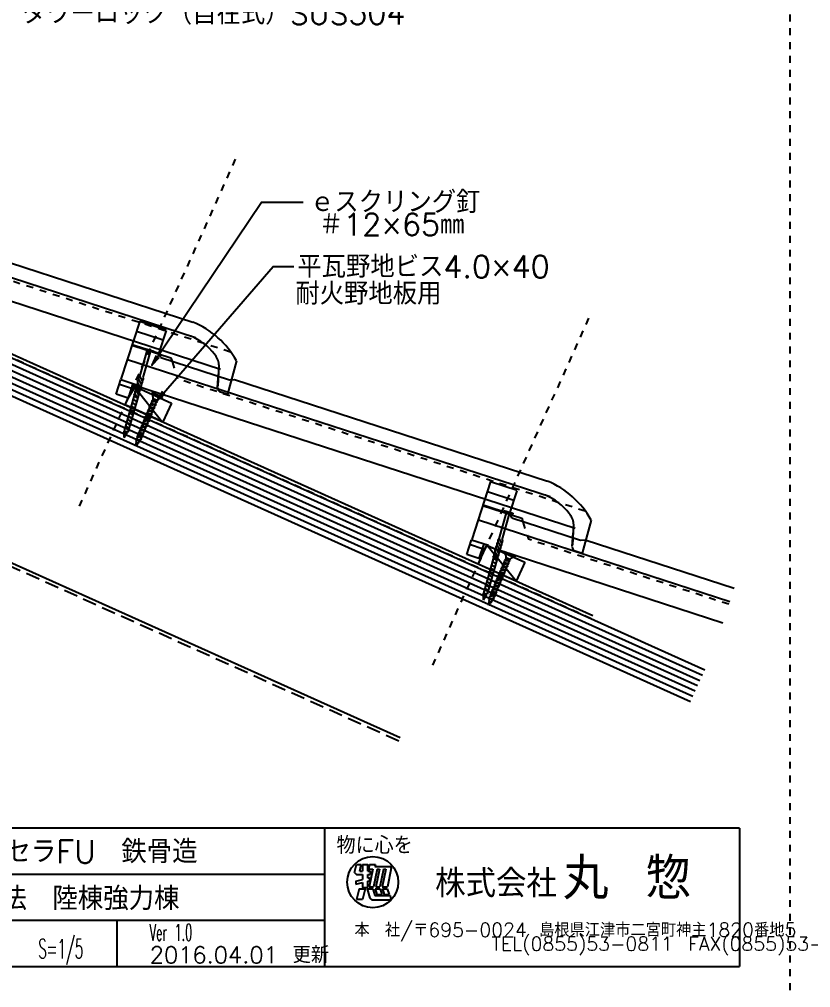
# Model space of a CAD drawing. Extents: x -1727 to 4652, y -2317 to 2357.
# Drawn here: x 928 to 1500, y 15 to 715 of the extents above; entities that cross this region are included whole.
import ezdxf

# ---------------------------------------------------------------- set-up
doc = ezdxf.new("R2010")
doc.units = 0
doc.header["$LTSCALE"] = 5
doc.linetypes.add('DASHED2', pattern=[3, 2, -1])
doc.linetypes.add('DOT', pattern=[2, 1, -1])
for name, color, linetype in [('0-0', 7, 'CONTINUOUS'), ('0-1', 7, 'CONTINUOUS'), ('0-2', 7, 'CONTINUOUS'), ('0-3', 7, 'CONTINUOUS'), ('0-4', 7, 'CONTINUOUS'), ('0-A', 7, 'CONTINUOUS'), ('0-F', 7, 'CONTINUOUS')]:
    doc.layers.add(name, color=color, linetype=linetype)
doc.styles.get("Standard").update_dxf_attribs({"font": 'txt.shx', "bigfont": 'extfont.shx'})

msp = doc.modelspace()

# ---------------------------------------------------------------- linework, layer by layer
at = {"layer": '0-0', "color": 7, "linetype": 'CONTINUOUS'}
for p, q in [((1448.494, 130.3427), (848.494, 130.3427)), ((1148.494, 130.3427), (1148.494, 30.3427)), ((1448.494, 130.3427), (1448.494, 30.3427)), ((1170.1928, 98.3051), (1171.6706, 104.1209)), ((1170.1928, 98.3051), (1171.4886, 97.0226)), ((1171.6706, 104.1209), (1175.0144, 104.1209)), ((1174.0305, 99.2847), (1175.0144, 104.1209)), ((1174.0305, 99.2847), (1175.848, 99.2847)), ((1175.848, 104.1209), (1179.7092, 104.1209)), ((1175.848, 104.1209), (1175.848, 99.2847)), ((1179.7092, 99.2847), (1179.7092, 104.1209)), ((1179.7092, 99.2847), (1181.525, 99.2847)), ((1181.0739, 104.2594), (1180.3422, 100.6628)), ((1180.3422, 100.6628), (1183.4007, 100.6628)), ((1183.4007, 100.6628), (1180.8288, 88.0206)), ((1181.0739, 104.2594), (1185.3013, 104.2594)), ((1181.525, 99.2847), (1181.525, 97.0226)), ((1186.4739, 100.6628), (1183.902, 88.0206)), ((1185.3013, 104.2594), (1184.961, 102.5869)), ((1184.961, 102.5869), (1196.1117, 102.5869)), ((1188.159, 100.6628), (1185.5871, 88.0206)), ((1186.4739, 100.6628), (1188.159, 100.6628)), ((1191.0054, 100.6628), (1188.4335, 88.0206)), ((1192.7063, 100.6628), (1190.1344, 88.0206)), ((1191.0054, 100.6628), (1192.7063, 100.6628)), ((1196.753, 101.5032), (1194.0101, 88.0206)), ((1148.494, 97.0093), (848.494, 97.0093)), ((1171.1415, 92.0613), (1175.848, 93.263)), ((1171.1415, 92.0613), (1171.1415, 89.8755)), ((1171.1415, 89.8755), (1175.848, 91.0772)), ((1171.4886, 97.0226), (1175.848, 97.0226)), ((1175.848, 97.0226), (1175.848, 93.263)), ((1175.848, 91.0772), (1175.848, 87.5406)), ((1179.7092, 97.0226), (1181.525, 97.0226)), ((1179.7092, 94.2488), (1179.7092, 97.0226)), ((1179.7092, 94.2488), (1181.2924, 94.6531)), ((1179.7092, 92.063), (1180.9684, 92.3845)), ((1179.7092, 87.6186), (1179.7092, 92.063)), ((1181.2924, 94.6531), (1180.9684, 92.3845)), ((1173.4608, 86.5179), (1171.6265, 78.7787)), ((1173.4608, 86.5179), (1177.8707, 86.5179)), ((1175.614, 87.6186), (1179.7092, 87.6186)), ((1177.8707, 86.5179), (1176.0364, 78.7787)), ((1179.4024, 86.5179), (1183.5004, 86.5179)), ((1179.4024, 86.5179), (1181.3147, 79.8227)), ((1180.8288, 88.0206), (1183.902, 88.0206)), ((1183.5004, 86.5179), (1184.9773, 81.8024)), ((1185.0645, 86.5179), (1188.6511, 86.5179)), ((1185.0645, 86.5179), (1186.3271, 82.4863)), ((1185.5871, 88.0206), (1188.4335, 88.0206)), ((1188.6511, 86.5179), (1189.9138, 82.4863)), ((1190.1344, 88.0206), (1194.0101, 88.0206)), ((1190.4347, 86.5179), (1193.8814, 86.5179)), ((1190.4347, 86.5179), (1191.6974, 82.4863)), ((1193.8814, 86.5179), (1195.1441, 82.4863)), ((1176.0364, 78.7787), (1171.6265, 78.7787)), ((1183.966, 78.5987), (1196.3276, 78.5987)), ((1184.9773, 81.8024), (1195.9892, 81.8024)), ((1186.3271, 82.4863), (1189.9138, 82.4863)), ((1191.6974, 82.4863), (1195.1441, 82.4863)), ((1195.9892, 81.8024), (1196.3276, 78.5987)), ((1148.494, 63.676), (848.494, 63.676)), ((998.494, 63.676), (998.494, 30.3427)), ((848.494, 30.3427), (1448.494, 30.3427))]:
    msp.add_line(p, q, dxfattribs=at)
msp.add_circle((1183.3491, 91.3979), 18.4473, dxfattribs=at)
for centre, radius, start, end in [((1195.2195, 101.3273), 1.5436, 6.5455, 54.6882), ((1183.6165, 81.3252), 2.7488, 213.1353, 277.3045)]:
    msp.add_arc(centre, radius, start, end, dxfattribs=at)
at = {"layer": '0-1', "color": 7, "linetype": 'CONTINUOUS'}
for p, q in [((1342.477, 283.9495), (724.4469, 562.0598)), ((1031.3878, 423.5104), (1010.528, 449.9465)), ((1286.985, 308.8954), (1265.8027, 334.9014))]:
    msp.add_line(p, q, dxfattribs=at)
at = {"layer": '0-1', "color": 7, "linetype": 'DOT'}
msp.add_line((1341.2958, 281.7651), (723.5402, 559.7519), dxfattribs=at)
at = {"layer": '0-1', "color": 4, "linetype": 'CONTINUOUS'}
for p, q in [((1018.3166, 476.3082), (1018.5331, 477.0671)), ((1024.875, 474.4372), (1018.3166, 476.3082)), ((1018.5331, 477.0671), (1025.0915, 475.196)), ((1020.3171, 475.367), (1019.7988, 475.8854)), ((1014.996, 456.7156), (1020.3171, 475.367)), ((1017.3568, 456.041), (1022.6781, 474.6934)), ((1020.3171, 475.367), (1022.6781, 474.6934)), ((1022.6781, 474.6934), (1023.3928, 474.86)), ((1022.6781, 474.6934), (1023.3928, 474.86)), ((1025.0915, 475.196), (1024.875, 474.4372)), ((1014.996, 456.7156), (1016.9887, 452.9558)), ((1017.3063, 456.1077), (1017.6844, 455.3944)), ((1012.9024, 449.3769), (1014.8951, 445.6171)), ((1012.9024, 449.3769), (1014.8951, 445.6171)), ((1013.6003, 451.8231), (1015.593, 448.0634)), ((1013.6003, 451.8231), (1015.593, 448.0634)), ((1014.2981, 454.2693), (1016.2908, 450.5096)), ((1014.2981, 454.2693), (1016.2908, 450.5096)), ((1011.2685, 443.9786), (1003.6933, 417.4261)), ((1013.9494, 443.2138), (1006.3742, 416.6613)), ((1010.5742, 442.9152), (1013.7501, 441.0501)), ((1014.0866, 442.1947), (1010.592, 443.1917)), ((1011.5066, 444.4844), (1012.4768, 442.654)), ((1011.5066, 444.4844), (1012.4768, 442.654)), ((1012.2045, 446.9306), (1014.1972, 443.1709)), ((1012.2045, 446.9306), (1014.1972, 443.1709)), ((1023.6114, 445.0015), (1023.3402, 444.3523)), ((1023.3402, 444.3523), (1031.0373, 441.1374)), ((1031.3084, 441.7865), (1023.6114, 445.0015)), ((1031.0373, 441.1374), (1031.3084, 441.7865)), ((1008.5079, 435.6724), (1011.6838, 433.8074)), ((1009.1967, 438.0866), (1012.3726, 436.2216)), ((1009.8854, 440.5009), (1013.0613, 438.6359)), ((1021.265, 432.2987), (1021.9558, 433.9527)), ((1025.7681, 434.0625), (1021.5745, 434.4527)), ((1021.9558, 433.9527), (1021.5745, 434.4527)), ((1022.2333, 434.6171), (1022.9242, 436.2711)), ((1026.7365, 436.3809), (1022.5429, 436.7711)), ((1022.9242, 436.2711), (1022.5429, 436.7711)), ((1023.2017, 436.9355), (1023.8926, 438.5895)), ((1027.7048, 438.6993), (1023.5112, 439.0895)), ((1023.8926, 438.5895), (1023.5112, 439.0895)), ((1024.6444, 440.5908), (1024.0832, 439.2473)), ((1024.4184, 432.2442), (1025.0843, 433.8385)), ((1027.445, 439.421), (1024.6444, 440.5908)), ((1025.3868, 434.5626), (1026.0527, 436.1569)), ((1025.3868, 434.5626), (1025.7681, 434.0625)), ((1026.3551, 436.881), (1027.0211, 438.4753)), ((1026.3551, 436.881), (1026.7365, 436.3809)), ((1027.3235, 439.1993), (1027.7048, 438.6993)), ((1027.445, 439.421), (1027.3422, 439.1748)), ((1006.4416, 428.4296), (1009.6175, 426.5646)), ((1007.1304, 430.8438), (1010.3063, 428.9789)), ((1007.8191, 433.2581), (1010.995, 431.3931)), ((1018.3599, 425.3436), (1019.0507, 426.9976)), ((1022.863, 427.1074), (1018.6694, 427.4976)), ((1019.0507, 426.9976), (1018.6694, 427.4976)), ((1019.3282, 427.662), (1020.0191, 429.3159)), ((1020.0191, 429.3159), (1019.6377, 429.816)), ((1023.8314, 429.4258), (1019.6377, 429.816)), ((1020.2966, 429.9804), (1020.9875, 431.6343)), ((1024.7997, 431.7442), (1020.6061, 432.1344)), ((1020.9875, 431.6343), (1020.6061, 432.1344)), ((1021.5133, 425.289), (1022.1792, 426.8834)), ((1022.4816, 427.6074), (1023.1476, 429.2017)), ((1022.4816, 427.6074), (1022.863, 427.1074)), ((1023.45, 429.9258), (1024.116, 431.5201)), ((1023.45, 429.9258), (1023.8314, 429.4258)), ((1024.4184, 432.2442), (1024.7997, 431.7442)), ((1004.3753, 421.1868), (1007.5512, 419.3218)), ((1005.0641, 423.6011), (1008.24, 421.7361)), ((1005.7528, 426.0154), (1008.9287, 424.1503)), ((1015.4547, 418.3884), (1016.1456, 420.0424)), ((1019.9579, 420.1522), (1015.7643, 420.5424)), ((1016.1456, 420.0424), (1015.7643, 420.5424)), ((1016.4231, 420.7068), (1017.114, 422.3608)), ((1017.114, 422.3608), (1016.7326, 422.8608)), ((1020.9262, 422.4706), (1016.7326, 422.8608)), ((1017.3915, 423.0252), (1018.0823, 424.6792)), ((1018.0823, 424.6792), (1017.701, 425.1792)), ((1021.8946, 424.789), (1017.701, 425.1792)), ((1018.6082, 418.3339), (1019.2741, 419.9282)), ((1019.5765, 420.6523), (1020.2425, 422.2466)), ((1019.5765, 420.6523), (1019.9579, 420.1522)), ((1020.5449, 422.9706), (1021.2108, 424.565)), ((1020.5449, 422.9706), (1020.9262, 422.4706)), ((1021.5133, 425.289), (1021.8946, 424.789)), ((1003.704, 412.6582), (1003.78, 417.4011)), ((1003.704, 412.6582), (1006.141, 416.7275)), ((1004.7397, 416.2885), (1003.704, 412.6582)), ((1013.2405, 413.0872), (1012.8592, 413.5873)), ((1017.0528, 413.1971), (1012.8592, 413.5873)), ((1013.0124, 412.5411), (1013.2405, 413.0872)), ((1013.518, 413.7517), (1014.2089, 415.4056)), ((1014.2089, 415.4056), (1013.8275, 415.9057)), ((1018.0211, 415.5155), (1013.8275, 415.9057)), ((1014.4864, 416.07), (1015.1772, 417.724)), ((1015.1772, 417.724), (1014.7959, 418.224)), ((1018.9895, 417.8338), (1014.7959, 418.224)), ((1015.703, 411.3787), (1016.369, 412.973)), ((1016.6714, 413.6971), (1017.3374, 415.2914)), ((1016.6714, 413.6971), (1017.0528, 413.1971)), ((1017.6398, 416.0155), (1018.3057, 417.6098)), ((1017.6398, 416.0155), (1018.0211, 415.5155)), ((1018.6082, 418.3339), (1018.9895, 417.8338)), ((1014.1358, 408.6206), (1011.9026, 408.899)), ((1012.4154, 408.5916), (1011.9026, 408.899)), ((1012.737, 410.735), (1012.0942, 411.301)), ((1016.0844, 410.8787), (1012.0942, 411.301)), ((1012.0993, 406.5529), (1012.4106, 408.5945)), ((1012.0993, 406.5529), (1013.5264, 408.4697)), ((1012.4762, 409.0252), (1012.7389, 410.7398)), ((1012.8486, 411.4672), (1013.0124, 412.5411)), ((1013.8406, 408.8917), (1015.1737, 410.6821)), ((1015.703, 411.3787), (1016.0844, 410.8787)), ((1274.6018, 339.5079), (1279.9229, 358.1593)), ((1276.9625, 338.8334), (1282.2839, 357.4857)), ((1277.9223, 359.1006), (1278.1388, 359.8594)), ((1284.4808, 357.2295), (1277.9223, 359.1006)), ((1278.1388, 359.8594), (1284.6972, 357.9883)), ((1279.9229, 358.1593), (1279.4045, 358.6777)), ((1279.9229, 358.1593), (1282.2839, 357.4857)), ((1282.2839, 357.4857), (1282.9986, 357.6524)), ((1282.2839, 357.4857), (1282.9986, 357.6524)), ((1284.6972, 357.9883), (1284.4808, 357.2295)), ((1273.9039, 337.0616), (1275.8966, 333.302)), ((1273.9039, 337.0616), (1275.8966, 333.302)), ((1274.6018, 339.5079), (1276.5945, 335.7482)), ((1276.9121, 338.9001), (1277.2902, 338.1868)), ((1271.8102, 329.7229), (1273.8029, 325.9633)), ((1271.8102, 329.7229), (1273.8029, 325.9633)), ((1272.5081, 332.1692), (1274.5008, 328.4095)), ((1272.5081, 332.1692), (1274.5008, 328.4095)), ((1273.206, 334.6154), (1275.1987, 330.8558)), ((1273.206, 334.6154), (1275.1987, 330.8558)), ((1278.6229, 330.065), (1278.3517, 329.4159)), ((1278.3517, 329.4159), (1286.0488, 326.2009)), ((1286.3199, 326.85), (1278.6229, 330.065)), ((1270.8742, 326.7709), (1263.2991, 300.2185)), ((1273.5552, 326.0061), (1265.98, 299.4536)), ((1269.4912, 323.2932), (1272.6671, 321.4282)), ((1270.18, 325.7075), (1273.3558, 323.8425)), ((1273.6924, 324.987), (1270.1977, 325.984)), ((1271.1123, 327.2767), (1272.0825, 325.4463)), ((1271.1123, 327.2767), (1272.0825, 325.4463)), ((1278.2132, 321.999), (1278.9041, 323.653)), ((1282.7163, 323.7628), (1278.5227, 324.153)), ((1278.9041, 323.653), (1278.5227, 324.153)), ((1279.6559, 325.6543), (1279.0947, 324.3108)), ((1282.4565, 324.4846), (1279.6559, 325.6543)), ((1281.3666, 321.9445), (1282.0326, 323.5388)), ((1281.3666, 321.9445), (1281.748, 321.4444)), ((1282.335, 324.2629), (1282.7163, 323.7628)), ((1282.4565, 324.4846), (1282.3537, 324.2384)), ((1286.0488, 326.2009), (1286.3199, 326.85)), ((1267.4249, 316.0504), (1270.6008, 314.1855)), ((1268.1136, 318.4647), (1271.2896, 316.5997)), ((1268.8024, 320.879), (1271.9783, 319.0139)), ((1275.0306, 314.3795), (1274.6492, 314.8795)), ((1278.8428, 314.4893), (1274.6492, 314.8795)), ((1275.3081, 315.0439), (1275.999, 316.6978)), ((1279.8112, 316.8077), (1275.6176, 317.1979)), ((1275.999, 316.6978), (1275.6176, 317.1979)), ((1276.2765, 317.3623), (1276.9673, 319.0162)), ((1280.7796, 319.1261), (1276.586, 319.5163)), ((1276.9673, 319.0162), (1276.586, 319.5163)), ((1277.2448, 319.6806), (1277.9357, 321.3346)), ((1281.748, 321.4444), (1277.5544, 321.8346)), ((1277.9357, 321.3346), (1277.5544, 321.8346)), ((1278.4615, 314.9893), (1279.1274, 316.5836)), ((1278.4615, 314.9893), (1278.8428, 314.4893)), ((1279.4299, 317.3077), (1280.0958, 318.902)), ((1279.4299, 317.3077), (1279.8112, 316.8077)), ((1280.3983, 319.6261), (1281.0642, 321.2204)), ((1280.3983, 319.6261), (1280.7796, 319.1261)), ((1265.3586, 308.8077), (1268.5345, 306.9427)), ((1266.0474, 311.222), (1269.2233, 309.3569)), ((1266.7361, 313.6361), (1269.912, 311.7712)), ((1272.1255, 307.4243), (1271.7441, 307.9243)), ((1275.9377, 307.5341), (1271.7441, 307.9243)), ((1272.403, 308.0887), (1273.0938, 309.7427)), ((1273.0938, 309.7427), (1272.7125, 310.2427)), ((1276.9061, 309.8525), (1272.7125, 310.2427)), ((1273.3714, 310.4071), (1274.0622, 312.0611)), ((1277.8745, 312.1709), (1273.6809, 312.5611)), ((1274.0622, 312.0611), (1273.6809, 312.5611)), ((1274.3397, 312.7255), (1275.0306, 314.3795)), ((1275.5564, 308.0342), (1276.2223, 309.6285)), ((1275.5564, 308.0342), (1275.9377, 307.5341)), ((1276.5248, 310.3525), (1277.1907, 311.9469)), ((1276.5248, 310.3525), (1276.9061, 309.8525)), ((1277.4931, 312.6709), (1278.1591, 314.2653)), ((1277.4931, 312.6709), (1277.8745, 312.1709)), ((1263.9811, 303.9792), (1267.1569, 302.1141)), ((1264.6698, 306.3934), (1267.8457, 304.5284)), ((1269.2204, 300.4691), (1268.839, 300.9692)), ((1273.0326, 300.579), (1268.839, 300.9692)), ((1269.4979, 301.1336), (1270.1887, 302.7875)), ((1270.1887, 302.7875), (1269.8074, 303.2876)), ((1274.001, 302.8974), (1269.8074, 303.2876)), ((1270.4662, 303.4519), (1271.1571, 305.1059)), ((1274.9694, 305.2157), (1270.7758, 305.6059)), ((1271.1571, 305.1059), (1270.7758, 305.6059)), ((1271.4346, 305.7703), (1272.1255, 307.4243)), ((1272.6513, 301.079), (1273.3172, 302.6733)), ((1272.6513, 301.079), (1273.0326, 300.579)), ((1273.6197, 303.3974), (1274.2856, 304.9917)), ((1273.6197, 303.3974), (1274.001, 302.8974)), ((1274.588, 305.7158), (1275.254, 307.3101)), ((1274.588, 305.7158), (1274.9694, 305.2157)), ((1263.3097, 295.4505), (1263.3857, 300.1934)), ((1263.3097, 295.4505), (1265.7467, 299.5199)), ((1264.3454, 299.0809), (1263.3097, 295.4505)), ((1269.1473, 293.6841), (1266.9141, 293.9625)), ((1267.4269, 293.6551), (1266.9141, 293.9625)), ((1267.7484, 295.7985), (1267.1057, 296.3645)), ((1271.0959, 295.9422), (1267.1057, 296.3645)), ((1267.4877, 294.0888), (1267.7504, 295.8033)), ((1267.8601, 296.5307), (1268.0239, 297.6046)), ((1268.252, 298.1508), (1267.8707, 298.6508)), ((1272.0643, 298.2606), (1267.8707, 298.6508)), ((1268.0239, 297.6046), (1268.252, 298.1508)), ((1268.5295, 298.8152), (1269.2204, 300.4691)), ((1268.8521, 293.9553), (1270.1852, 295.7457)), ((1270.7145, 296.4422), (1271.3805, 298.0366)), ((1270.7145, 296.4422), (1271.0959, 295.9422)), ((1271.6829, 298.7606), (1272.3489, 300.3549)), ((1271.6829, 298.7606), (1272.0643, 298.2606)), ((1267.1108, 291.6164), (1267.4221, 293.658)), ((1267.1108, 291.6164), (1268.5379, 293.5332))]:
    msp.add_line(p, q, dxfattribs=at)
at = {"layer": '0-1', "color": 3, "linetype": 'CONTINUOUS'}
for points in [[(1037.8767, 437.6149), (1031.7104, 423.9405), (1004.3627, 436.2722), (1010.528, 449.9465), (1037.8767, 437.6149)], [(1293.1514, 322.5697), (1286.985, 308.8954), (1259.6364, 321.227), (1265.8027, 334.9014), (1293.1514, 322.5697)]]:
    msp.add_lwpolyline(points, close=True, dxfattribs=at)
at = {"layer": '0-1', "color": 4, "linetype": 'CONTINUOUS'}
for centre, radius, start, end in [((1015.8582, 455.1468), 1.79, 118.7958, 209.3582), ((1015.3873, 455.3255), 2.2981, 305.4175, 361.7191), ((1013.7646, 447.8082), 1.79, 118.7958, 209.3582), ((1014.4625, 450.2544), 1.79, 118.7958, 209.3582), ((1015.1604, 452.7006), 1.79, 118.7958, 209.3582), ((1013.2958, 447.9945), 2.2981, 305.4175, 361.7191), ((1013.9937, 450.4407), 2.2981, 305.4175, 361.7191), ((1014.6916, 452.8869), 2.2981, 305.4175, 361.7191), ((1012.3688, 442.9158), 1.79, 118.7958, 171.2039), ((1013.0667, 445.362), 1.79, 118.7958, 209.3582), ((1012.5979, 445.5482), 2.2981, 305.4175, 361.7191), ((1011.9, 443.102), 2.2981, 337.2647, 361.7191), ((1020.9568, 441.4191), 3.7795, 347.3407, 410.9043), ((1030.6262, 437.3803), 3.7795, 83.756, 147.3195), ((1022.3249, 432.8476), 1.7719, 91.0973, 115.0567), ((1022.2067, 433.8536), 0.2698, 95.4896, 158.4463), ((1024.8706, 455.1984), 21.2472, 262.7273, 266.4449), ((1021.1378, 414.4959), 20.1563, 82.5358, 86.7202), ((1023.2933, 435.166), 1.7719, 91.0973, 115.0567), ((1023.1751, 436.172), 0.2698, 95.4896, 158.4463), ((1025.839, 457.5168), 21.2472, 262.7273, 266.4449), ((1022.1062, 416.8143), 20.1563, 82.5358, 86.7202), ((1024.2616, 437.4844), 1.7719, 91.0973, 115.0567), ((1022.4125, 415.386), 18.641, 81.939, 86.4919), ((1025.4865, 448.4747), 14.0999, 262.9511, 268.4152), ((1024.1435, 438.4904), 0.2698, 95.4896, 158.4463), ((1026.8074, 459.8352), 21.2472, 262.7273, 266.4449), ((1023.0745, 419.1327), 20.1563, 82.5358, 86.7202), ((1023.3809, 417.7044), 18.641, 81.939, 86.4919), ((1026.4549, 450.7931), 14.0999, 262.9511, 268.4152), ((1025.131, 434.8516), 1.0142, 264.0867, 308.9181), ((1025.0894, 434.7137), 0.3335, 271.2222, 333.0646), ((1024.3492, 420.0228), 18.641, 81.939, 86.4919), ((1027.4232, 453.1115), 14.0999, 262.9511, 268.4152), ((1026.0993, 437.17), 1.0142, 264.0867, 308.9181), ((1026.0578, 437.032), 0.3335, 271.2222, 333.0646), ((1027.0677, 439.4884), 1.0142, 264.0867, 308.9181), ((1027.0262, 439.3504), 0.3335, 271.2222, 333.0646), ((1019.4198, 425.8925), 1.7719, 91.0973, 115.0567), ((1019.3016, 426.8985), 0.2698, 95.4896, 158.4463), ((1021.9655, 448.2433), 21.2472, 262.7273, 266.4449), ((1018.2327, 407.5408), 20.1563, 82.5358, 86.7202), ((1020.3882, 428.2109), 1.7719, 91.0973, 115.0567), ((1020.27, 429.2168), 0.2698, 95.4896, 158.4463), ((1022.9339, 450.5616), 21.2472, 262.7273, 266.4449), ((1019.201, 409.8591), 20.1563, 82.5358, 86.7202), ((1021.3565, 430.5292), 1.7719, 91.0973, 115.0567), ((1019.5074, 408.4308), 18.641, 81.939, 86.4919), ((1022.5814, 441.5196), 14.0999, 262.9511, 268.4152), ((1021.2384, 431.5352), 0.2698, 95.4896, 158.4463), ((1023.9023, 452.88), 21.2472, 262.7273, 266.4449), ((1020.1694, 412.1775), 20.1563, 82.5358, 86.7202), ((1020.4758, 410.7492), 18.641, 81.939, 86.4919), ((1023.5497, 443.8379), 14.0999, 262.9511, 268.4152), ((1022.2259, 427.8965), 1.0142, 264.0867, 308.9181), ((1022.1843, 427.7585), 0.3335, 271.2222, 333.0646), ((1021.4441, 413.0676), 18.641, 81.939, 86.4919), ((1024.5181, 446.1563), 14.0999, 262.9511, 268.4152), ((1023.1942, 430.2149), 1.0142, 264.0867, 308.9181), ((1023.1527, 430.0769), 0.3335, 271.2222, 333.0646), ((1024.1626, 432.5332), 1.0142, 264.0867, 308.9181), ((1024.1211, 432.3953), 0.3335, 271.2222, 333.0646), ((1016.5147, 418.9373), 1.7719, 91.0973, 115.0567), ((1016.3965, 419.9433), 0.2698, 95.4896, 158.4463), ((1019.0604, 441.2881), 21.2472, 262.7273, 266.4449), ((1015.3276, 400.5856), 20.1563, 82.5358, 86.7202), ((1017.483, 421.2557), 1.7719, 91.0973, 115.0567), ((1017.3649, 422.2617), 0.2698, 95.4896, 158.4463), ((1020.0288, 443.6065), 21.2472, 262.7273, 266.4449), ((1016.2959, 402.904), 20.1563, 82.5358, 86.7202), ((1018.4514, 423.5741), 1.7719, 91.0973, 115.0567), ((1016.6023, 401.4757), 18.641, 81.939, 86.4919), ((1019.6763, 434.5644), 14.0999, 262.9511, 268.4152), ((1018.3332, 424.5801), 0.2698, 95.4896, 158.4463), ((1020.9972, 445.9249), 21.2472, 262.7273, 266.4449), ((1017.2643, 405.2224), 20.1563, 82.5358, 86.7202), ((1017.5706, 403.7941), 18.641, 81.939, 86.4919), ((1020.6446, 436.8828), 14.0999, 262.9511, 268.4152), ((1019.3207, 420.9413), 1.0142, 264.0867, 308.9181), ((1019.2792, 420.8033), 0.3335, 271.2222, 333.0646), ((1018.539, 406.1124), 18.641, 81.939, 86.4919), ((1021.613, 439.2012), 14.0999, 262.9511, 268.4152), ((1020.2891, 423.2597), 1.0142, 264.0867, 308.9181), ((1020.2476, 423.1217), 0.3335, 271.2222, 333.0646), ((1021.2575, 425.5781), 1.0142, 264.0867, 308.9181), ((1021.2159, 425.4401), 0.3335, 271.2222, 333.0646), ((1003.7857, 416.4359), 0.9653, 351.2391, 450.3083), ((1005.6277, 415.9104), 0.9653, 57.8457, 156.9149), ((1013.6096, 411.9822), 1.7719, 91.0973, 115.0567), ((1013.4914, 412.9881), 0.2698, 95.4896, 158.4463), ((1016.1553, 434.3329), 21.2472, 262.7273, 266.4449), ((1012.4224, 393.6304), 20.1563, 82.5358, 86.7202), ((1014.5779, 414.3005), 1.7719, 91.0973, 115.0567), ((1014.4598, 415.3065), 0.2698, 95.4896, 158.4463), ((1017.1237, 436.6513), 21.2472, 262.7273, 266.4449), ((1013.3908, 395.9488), 20.1563, 82.5358, 86.7202), ((1015.5463, 416.6189), 1.7719, 91.0973, 115.0567), ((1013.6972, 394.5205), 18.641, 81.939, 86.4919), ((1016.7712, 427.6092), 14.0999, 262.9511, 268.4152), ((1015.4281, 417.6249), 0.2698, 95.4896, 158.4463), ((1018.092, 438.9697), 21.2472, 262.7273, 266.4449), ((1014.3592, 398.2672), 20.1563, 82.5358, 86.7202), ((1014.6655, 396.8389), 18.641, 81.939, 86.4919), ((1017.7395, 429.9276), 14.0999, 262.9511, 268.4152), ((1016.4156, 413.9862), 1.0142, 264.0867, 308.9181), ((1016.3741, 413.8482), 0.3335, 271.2222, 333.0646), ((1015.6339, 399.1573), 18.641, 81.939, 86.4919), ((1018.7079, 432.246), 14.0999, 262.9511, 268.4152), ((1017.384, 416.3045), 1.0142, 264.0867, 308.9181), ((1017.3425, 416.1666), 0.3335, 271.2222, 333.0646), ((1018.3524, 418.6229), 1.0142, 264.0867, 308.9181), ((1018.3108, 418.4849), 0.3335, 271.2222, 333.0646), ((1012.495, 407.5737), 1.4517, 90.7421, 114.0852), ((1012.8409, 409.7065), 1.7607, 89.7105, 115.0949), ((1012.5743, 407.2333), 1.3709, 74.7102, 96.8813), ((1012.5375, 405.5601), 3.4656, 80.5893, 91.0121), ((1012.9879, 410.6358), 0.2698, 96.4981, 158.4463), ((1014.9366, 422.0156), 10.7529, 258.8098, 265.3906), ((1013.9505, 413.4549), 5.0032, 258.298, 265.1371), ((1036.9627, 635.4247), 225.8005, 263.8972, 264.1299), ((1015.3732, 424.954), 16.1352, 261.9159, 265.3631), ((1013.4573, 410.0548), 1.5866, 272.497, 295.3197), ((1012.7288, 392.2021), 18.641, 81.939, 86.4919), ((1096.4924, 430.7522), 85.2785, 194.8671, 195.0417), ((1015.8028, 425.2909), 14.0999, 262.9511, 268.4152), ((1015.4473, 411.6678), 1.0142, 264.0867, 308.9181), ((1015.4057, 411.5298), 0.3335, 271.2222, 333.0646), ((1274.7661, 335.493), 1.79, 118.7958, 209.3582), ((1275.464, 337.9392), 1.79, 118.7958, 209.3582), ((1274.993, 338.1178), 2.2981, 305.4175, 361.7191), ((1272.6725, 328.1543), 1.79, 118.7958, 209.3582), ((1273.3704, 330.6006), 1.79, 118.7958, 209.3582), ((1274.0682, 333.0468), 1.79, 118.7958, 209.3582), ((1272.9016, 330.7868), 2.2981, 305.4175, 361.7191), ((1273.5994, 333.233), 2.2981, 305.4175, 361.7191), ((1274.2973, 335.6792), 2.2981, 305.4175, 361.7191), ((1275.9683, 326.4826), 3.7795, 347.3407, 410.9043), ((1271.9746, 325.7081), 1.79, 118.7958, 171.2039), ((1272.2037, 328.3405), 2.2981, 305.4175, 361.7191), ((1271.5058, 325.8943), 2.2981, 337.2647, 361.7191), ((1278.3048, 320.2295), 1.7719, 91.0973, 115.0567), ((1277.1176, 301.8778), 20.1563, 82.5358, 86.7202), ((1279.2731, 322.5479), 1.7719, 91.0973, 115.0567), ((1279.155, 323.5539), 0.2698, 95.4896, 158.4463), ((1281.8189, 344.8987), 21.2472, 262.7273, 266.4449), ((1278.086, 304.1962), 20.1563, 82.5358, 86.7202), ((1281.4664, 335.8566), 14.0999, 262.9511, 268.4152), ((1279.3607, 305.0863), 18.641, 81.939, 86.4919), ((1282.4347, 338.175), 14.0999, 262.9511, 268.4152), ((1281.0693, 322.0956), 0.3335, 271.2222, 333.0646), ((1282.0792, 324.5519), 1.0142, 264.0867, 308.9181), ((1282.0377, 324.4139), 0.3335, 271.2222, 333.0646), ((1285.6377, 322.4438), 3.7795, 83.756, 147.3195), ((1275.3997, 313.2744), 1.7719, 91.0973, 115.0567), ((1274.2125, 294.9227), 20.1563, 82.5358, 86.7202), ((1276.368, 315.5928), 1.7719, 91.0973, 115.0567), ((1276.2499, 316.5987), 0.2698, 95.4896, 158.4463), ((1278.9138, 337.9436), 21.2472, 262.7273, 266.4449), ((1275.1809, 297.2411), 20.1563, 82.5358, 86.7202), ((1277.3364, 317.9112), 1.7719, 91.0973, 115.0567), ((1278.5612, 328.9015), 14.0999, 262.9511, 268.4152), ((1277.2182, 318.9171), 0.2698, 95.4896, 158.4463), ((1279.8821, 340.2619), 21.2472, 262.7273, 266.4449), ((1276.1493, 299.5594), 20.1563, 82.5358, 86.7202), ((1276.4556, 298.1311), 18.641, 81.939, 86.4919), ((1279.5296, 331.2199), 14.0999, 262.9511, 268.4152), ((1278.1866, 321.2355), 0.2698, 95.4896, 158.4463), ((1280.8505, 342.5803), 21.2472, 262.7273, 266.4449), ((1278.1642, 315.1404), 0.3335, 271.2222, 333.0646), ((1277.424, 300.4495), 18.641, 81.939, 86.4919), ((1280.498, 333.5382), 14.0999, 262.9511, 268.4152), ((1279.1741, 317.5968), 1.0142, 264.0867, 308.9181), ((1279.1326, 317.4588), 0.3335, 271.2222, 333.0646), ((1278.3924, 302.7679), 18.641, 81.939, 86.4919), ((1280.1425, 319.9151), 1.0142, 264.0867, 308.9181), ((1280.1009, 319.7772), 0.3335, 271.2222, 333.0646), ((1281.1108, 322.2335), 1.0142, 264.0867, 308.9181), ((1272.4945, 306.3192), 1.7719, 91.0973, 115.0567), ((1271.3074, 287.9675), 20.1563, 82.5358, 86.7202), ((1273.4629, 308.6376), 1.7719, 91.0973, 115.0567), ((1273.3447, 309.6436), 0.2698, 95.4896, 158.4463), ((1276.0087, 330.9884), 21.2472, 262.7273, 266.4449), ((1272.2758, 290.2859), 20.1563, 82.5358, 86.7202), ((1274.4313, 310.956), 1.7719, 91.0973, 115.0567), ((1275.6561, 321.9463), 14.0999, 262.9511, 268.4152), ((1274.3131, 311.962), 0.2698, 95.4896, 158.4463), ((1276.977, 333.3068), 21.2472, 262.7273, 266.4449), ((1273.2442, 292.6043), 20.1563, 82.5358, 86.7202), ((1273.5505, 291.176), 18.641, 81.939, 86.4919), ((1276.6245, 324.2647), 14.0999, 262.9511, 268.4152), ((1275.2815, 314.2804), 0.2698, 95.4896, 158.4463), ((1277.9454, 335.6252), 21.2472, 262.7273, 266.4449), ((1275.2591, 308.1852), 0.3335, 271.2222, 333.0646), ((1274.5189, 293.4943), 18.641, 81.939, 86.4919), ((1277.5929, 326.5831), 14.0999, 262.9511, 268.4152), ((1276.269, 310.6416), 1.0142, 264.0867, 308.9181), ((1276.2274, 310.5036), 0.3335, 271.2222, 333.0646), ((1275.4873, 295.8127), 18.641, 81.939, 86.4919), ((1277.2374, 312.96), 1.0142, 264.0867, 308.9181), ((1277.1958, 312.822), 0.3335, 271.2222, 333.0646), ((1278.2057, 315.2784), 1.0142, 264.0867, 308.9181), ((1269.5894, 299.3641), 1.7719, 91.0973, 115.0567), ((1268.4023, 281.0124), 20.1563, 82.5358, 86.7202), ((1270.5578, 301.6824), 1.7719, 91.0973, 115.0567), ((1270.4396, 302.6884), 0.2698, 95.4896, 158.4463), ((1273.1035, 324.0332), 21.2472, 262.7273, 266.4449), ((1269.3707, 283.3307), 20.1563, 82.5358, 86.7202), ((1271.5262, 304.0008), 1.7719, 91.0973, 115.0567), ((1272.751, 314.9911), 14.0999, 262.9511, 268.4152), ((1271.408, 305.0068), 0.2698, 95.4896, 158.4463), ((1274.0719, 326.3516), 21.2472, 262.7273, 266.4449), ((1270.3391, 285.6491), 20.1563, 82.5358, 86.7202), ((1270.6454, 284.2208), 18.641, 81.939, 86.4919), ((1273.7194, 317.3095), 14.0999, 262.9511, 268.4152), ((1272.3764, 307.3252), 0.2698, 95.4896, 158.4463), ((1275.0403, 328.67), 21.2472, 262.7273, 266.4449), ((1272.354, 301.2301), 0.3335, 271.2222, 333.0646), ((1271.6138, 286.5392), 18.641, 81.939, 86.4919), ((1274.6878, 319.6279), 14.0999, 262.9511, 268.4152), ((1273.3639, 303.6864), 1.0142, 264.0867, 308.9181), ((1273.3223, 303.5485), 0.3335, 271.2222, 333.0646), ((1272.5821, 288.8576), 18.641, 81.939, 86.4919), ((1274.3322, 306.0048), 1.0142, 264.0867, 308.9181), ((1274.2907, 305.8669), 0.3335, 271.2222, 333.0646), ((1275.3006, 308.3232), 1.0142, 264.0867, 308.9181), ((1263.3914, 299.2282), 0.9653, 351.2391, 450.3083), ((1265.2334, 298.7027), 0.9653, 57.8457, 156.9149), ((1267.5065, 292.6372), 1.4517, 90.7421, 114.0852), ((1267.8524, 294.77), 1.7607, 89.7105, 115.0949), ((1267.549, 290.6237), 3.4656, 80.5893, 91.0121), ((1267.9994, 295.6994), 0.2698, 96.4981, 158.4463), ((1269.9481, 307.0792), 10.7529, 258.8098, 265.3906), ((1268.6211, 297.0457), 1.7719, 91.0973, 115.0567), ((1291.9742, 520.4882), 225.8005, 263.8972, 264.1299), ((1270.3847, 310.0175), 16.1352, 261.9159, 265.3631), ((1268.5029, 298.0517), 0.2698, 95.4896, 158.4463), ((1271.1668, 319.3965), 21.2472, 262.7273, 266.4449), ((1267.4339, 278.694), 20.1563, 82.5358, 86.7202), ((1267.7403, 277.2656), 18.641, 81.939, 86.4919), ((1351.5039, 315.8157), 85.2785, 194.8671, 195.0417), ((1270.8143, 310.3544), 14.0999, 262.9511, 268.4152), ((1269.4713, 300.37), 0.2698, 95.4896, 158.4463), ((1272.1352, 321.7149), 21.2472, 262.7273, 266.4449), ((1268.7087, 279.584), 18.641, 81.939, 86.4919), ((1271.7826, 312.6728), 14.0999, 262.9511, 268.4152), ((1270.4588, 296.7313), 1.0142, 264.0867, 308.9181), ((1270.4172, 296.5933), 0.3335, 271.2222, 333.0646), ((1269.677, 281.9024), 18.641, 81.939, 86.4919), ((1271.4271, 299.0497), 1.0142, 264.0867, 308.9181), ((1271.3856, 298.9117), 0.3335, 271.2222, 333.0646), ((1272.3955, 301.3681), 1.0142, 264.0867, 308.9181), ((1267.5858, 292.2968), 1.3709, 74.7102, 96.8813), ((1268.962, 298.5184), 5.0032, 258.298, 265.1371), ((1268.4688, 295.1184), 1.5866, 272.497, 295.3197)]:
    msp.add_arc(centre, radius, start, end, dxfattribs=at)
at = {"layer": '0-2', "color": 2, "linetype": 'CONTINUOUS'}
for p, q in [((749.8852, 584.1822), (1055.2232, 485.0081)), ((827.1024, 569.6363), (1053.2871, 496.1716)), ((1073.4404, 461.8529), (755.589, 565.0068)), ((1014.9357, 496.7246), (1001.3237, 454.7924)), ((1014.9227, 496.7288), (1034.1328, 490.4981)), ((1033.9507, 489.9366), (1028.4929, 473.1096)), ((1012.602, 489.5738), (1031.8121, 483.343)), ((1009.1406, 479.4084), (1037.4892, 470.2059)), ((1029.2446, 472.8657), (1009.2828, 479.3403)), ((1009.489, 479.9761), (1028.6991, 473.7453)), ((1006.1803, 469.121), (1311.5352, 369.9987)), ((1030.2974, 470.4217), (1029.2446, 472.8657)), ((1030.2974, 470.4217), (1079.8476, 454.3502)), ((1037.4892, 470.2059), (1038.3104, 467.5892)), ((1072.1325, 465.1251), (1071.3336, 449.8378)), ((1084.8453, 468.0696), (1078.3564, 444.0307)), ((1071.268, 448.8634), (1071.7954, 458.7692)), ((997.8142, 443.9812), (1001.2701, 454.6272)), ((1000.3689, 451.2186), (1008.9169, 448.4437)), ((1001.2701, 454.6272), (1013.5362, 450.6454)), ((1010.0038, 451.7921), (1006.5479, 441.1461)), ((1006.5479, 441.1461), (1012.5129, 450.9776)), ((1329.7563, 346.8466), (1011.8873, 449.9465)), ((1079.8476, 454.3502), (1083.4, 454.5881)), ((1083.4, 454.5881), (1309.5971, 381.1619)), ((1006.5479, 441.1461), (997.8142, 443.9812)), ((1072.5133, 445.9576), (1078.3564, 444.0307)), ((1268.5007, 380.8833), (1254.8816, 338.9534)), ((1268.4877, 380.8875), (1287.6967, 374.6535)), ((1266.1658, 373.7329), (1285.3748, 367.4989)), ((1287.5145, 374.0921), (1282.0539, 357.266)), ((1263.0512, 364.1357), (1282.2602, 357.9017)), ((1262.7026, 363.5681), (1291.0497, 354.3608)), ((1282.8056, 357.0221), (1262.8449, 363.5)), ((1283.8579, 354.5778), (1282.8056, 357.0221)), ((1259.7406, 353.2812), (1441.3737, 294.2866)), ((1283.8579, 354.5778), (1333.4054, 338.498)), ((1291.0497, 354.3608), (1291.8705, 351.744)), ((1328.4479, 350.1186), (1327.6515, 334.8312)), ((1341.1601, 353.0652), (1334.6753, 329.0253)), ((1327.5861, 333.8568), (1328.1118, 343.7626)), ((1251.3702, 328.1429), (1254.8279, 338.7883)), ((1254.8279, 338.7883), (1267.0934, 334.8044)), ((1263.5612, 335.9517), (1260.1035, 325.3063)), ((1333.4054, 338.498), (1336.9579, 338.7352)), ((1336.9579, 338.7352), (1444.4688, 303.8157)), ((1253.9262, 335.3798), (1262.4737, 332.6035)), ((1260.1035, 325.3063), (1266.0701, 335.1367)), ((1436.2997, 278.6572), (1265.4444, 334.1058)), ((1328.8318, 330.9512), (1334.6753, 329.0253)), ((1260.1035, 325.3063), (1251.3702, 328.1429))]:
    msp.add_line(p, q, dxfattribs=at)
at = {"layer": '0-2', "color": 2, "linetype": 'DOT'}
for p, q in [((1080.5614, 474.4256), (785.9445, 570.1175)), ((1038.3104, 467.5892), (1042.242, 455.0624)), ((1336.8752, 359.4206), (1042.242, 455.0624)), ((1291.8705, 351.744), (1295.7999, 339.2165)), ((1440.6825, 292.1585), (1295.7999, 339.2165))]:
    msp.add_line(p, q, dxfattribs=at)
at = {"layer": '0-2', "color": 2, "linetype": 'CONTINUOUS'}
for centre, radius, start, end in [((1029.3713, 437.5437), 63.3182, 28.8228, 67.8082), ((1036.545, 448.4545), 40.5271, 36.9705, 67.9189), ((1060.6744, 464.851), 11.4753, 2.3144, 44.0364), ((1074.4092, 448.6537), 3.202, 179.5926, 241.8283), ((1285.6913, 322.5299), 63.3182, 28.8326, 67.8179), ((1292.8632, 333.442), 40.5271, 36.9802, 67.9286), ((1316.9898, 349.8425), 11.4753, 2.3241, 44.0462), ((1330.7273, 333.6475), 3.202, 179.6023, 241.8381)]:
    msp.add_arc(centre, radius, start, end, dxfattribs=at)
at = {"layer": '0-3', "color": 7, "linetype": 'CONTINUOUS'}
for points in [[(1023.7189, 465.0383), (1102.9947, 582.8809), (1132.9947, 582.8809)], [(1027.445, 439.421), (1111.3424, 536.1645), (1126.3424, 536.1645)], [(1026.868, 471.959), (1023.7189, 465.0383), (1028.9423, 470.5635)], [(1031.4144, 445.9061), (1027.445, 439.421), (1033.3031, 444.2682)]]:
    msp.add_lwpolyline(points, dxfattribs=at)
at = {"layer": '0-4', "color": 3, "linetype": 'CONTINUOUS'}
for p, q in [((1423.2603, 244.5699), (734.8505, 554.3536)), ((1419.8406, 236.9705), (731.4307, 546.7543)), ((1421.5505, 240.7702), (733.1406, 550.5539)), ((1416.4209, 229.3712), (728.0109, 539.155)), ((1418.1308, 233.1709), (729.7208, 542.9547)), ((1414.7111, 225.5715), (726.301, 535.3554)), ((1413.0012, 221.7719), (724.5911, 531.5557))]:
    msp.add_line(p, q, dxfattribs=at)
at = {"layer": '0-4', "color": 4, "linetype": 'CONTINUOUS'}
msp.add_line((1203.1884, 195.5794), (765.6275, 392.4814), dxfattribs=at)
at = {"layer": '0-4', "color": 4, "linetype": 'DASHED2'}
msp.add_line((1202.1625, 193.2996), (764.6016, 390.2016), dxfattribs=at)
at = {"layer": '0-A', "color": 7, "linetype": 'DOT'}
msp.add_line((1485, -2316.5581), (1485, 2352.946), dxfattribs=at)
at = {"layer": '0-F', "color": 1, "linetype": 'DOT'}
for p, q in [((971.3829, 362.9827), (1085.5708, 616.7371)), ((1226.7215, 248.0819), (1340.9094, 501.8363))]:
    msp.add_line(p, q, dxfattribs=at)

# ---------------------------------------------------------------- texts
at = {"layer": '0-0', "color": 7}
for s, height, p in [('ニューセラFU\u3000鉄骨造', 16.7, (862.799, 105.1164)), ('物に心を', 12.5, (1157.1809, 111.7948)), ('丸 惣', 30, (1320.7443, 78.9816)), ('株式会社', 20, (1228.4231, 80.444)), ('在来工法\u3000陸棟強力棟', 16.7, (859.9739, 71.2155)), ('本\u3000社/〒695-0024 島根県江津市二宮町神主1820番地5  ', 10, (1170.1157, 51.888)), ('\u3000\u3000\u3000\u3000\u3000\u3000\u3000\u3000\u3000TEL(0855)53-0811\u3000FAX(0855)53-3623', 10, (1170.1157, 41.888)), ('2016.04.01 更新', 12, (1022.1775, 32.8402))]:
    msp.add_text(s, height=height, dxfattribs=at).set_placement(p)
at = {"layer": '0-0', "color": 7, "width": 0.5}
for s, height, p in [('Ver 1.0', 12, (1022.0851, 49.0536)), ('S=1/5', 14, (941.6914, 36.309))]:
    msp.add_text(s, height=height, dxfattribs=at).set_placement(p)
at = {"layer": '0-3', "color": 7}
for s, p in [('タワーロック（自在式）SUS304', (929.648, 711.2561)), ('ｅスクリング釘', (1137.9947, 574.8809)), ('＃12×65㎜', (1144.4464, 558.6517)), ('平瓦野地ビス4.0×40', (1128.8424, 528.1645)), ('耐火野地板用', (1127.3901, 508.7142))]:
    msp.add_text(s, height=16, dxfattribs=at).set_placement(p)

doc.saveas('drawing.dxf')
